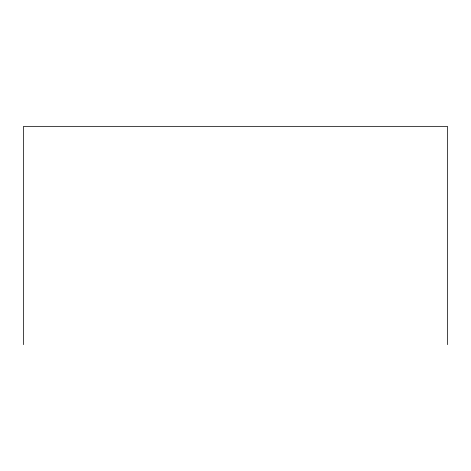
<?xml version="1.0" encoding="UTF-8"?>
<svg xmlns="http://www.w3.org/2000/svg" width="471" height="471" viewBox="0 0 471 471"><rect width="100%" height="100%" fill="white"/><g stroke="black" fill="none" stroke-linecap="round" stroke-linejoin="round"><path stroke-width="0.71" d="M447.45 344.648L447.45 126.352L23.55 126.352L23.55 344.648"/></g></svg>
